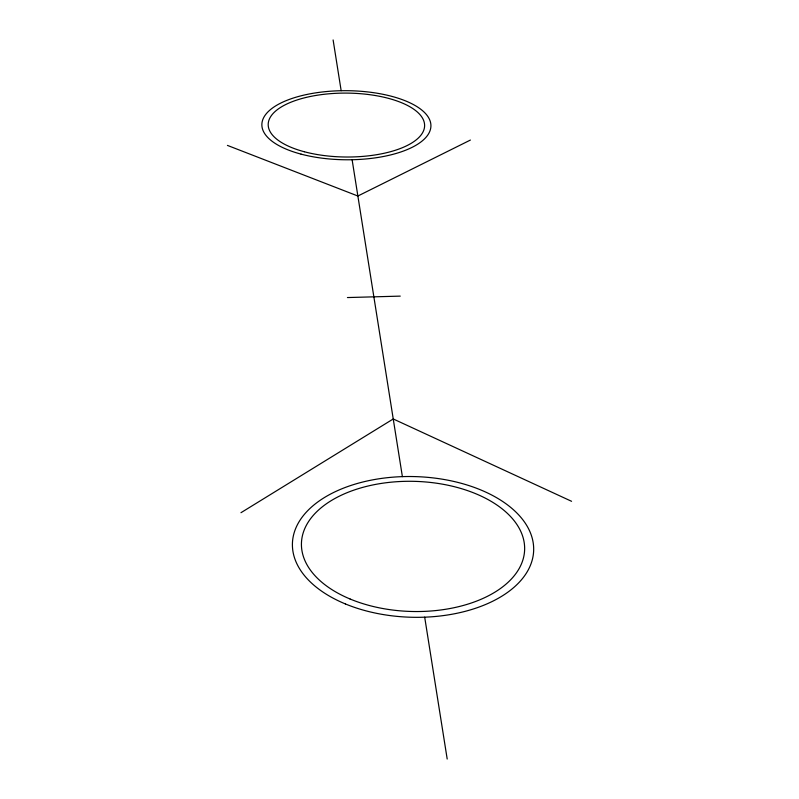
<?xml version="1.0" encoding="UTF-8"?>
<svg xmlns="http://www.w3.org/2000/svg" width="799" height="799" viewBox="0 0 799 799"><rect width="100%" height="100%" fill="white"/><g stroke="black" fill="none" stroke-linecap="round" stroke-linejoin="round"><path stroke-width="1.2" d="M240.968 512.698L393.248 418.966L571.575 501.303M470.401 140.055L357.872 196.015L227.425 145.398M347.435 297.558L400.249 296.119M333.113 39.95L341.163 90.696M352.109 159.7L402.386 476.623M424.688 617.168L447.2 759.05M345.378 603.934A120.669 70.352 1.6 0 0 533.372 554.166A120.669 70.352 1.6 0 0 360.389 482.636A120.669 70.352 1.6 0 0 345.378 603.934M301.023 154.117A84.534 34.547 0.4 0 0 430.851 127.121A84.534 34.547 0.4 0 0 307.305 94.372A84.534 34.547 0.4 0 0 301.023 154.117M350.092 599.01A111.64 65.079 1.6 0 0 524.334 553.357A111.64 65.079 1.6 0 0 364.694 486.851A111.64 65.079 1.6 0 0 350.092 599.01M304.249 151.73A78.212 31.96 0.4 0 0 424.539 126.881A78.212 31.96 0.4 0 0 310.421 96.469A78.212 31.96 0.4 0 0 304.249 151.73"/></g></svg>
